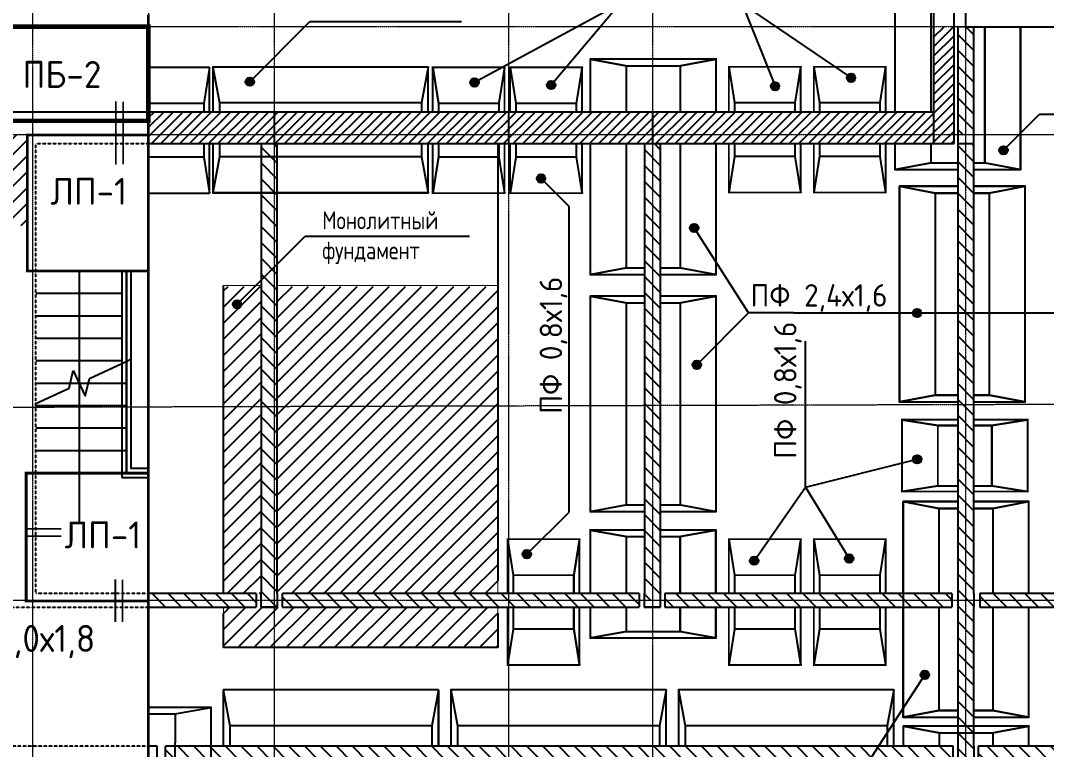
# Model space of a CAD drawing. Header units: inches. Extents: x -2431 to 214825, y 3 to 92804.
# Drawn here: x 18181 to 29610, y 55527 to 63646 of the extents above; entities that cross this region are included whole.
import ezdxf

# ---------------------------------------------------------------- set-up
doc = ezdxf.new("R2010")
doc.units = ezdxf.units.IN
doc.header["$MEASUREMENT"] = 0
doc.linetypes.add('Линия сетки', pattern=[22.225, 12.7, -3.175, 3.175, -3.175])
doc.linetypes.add('Сверху', pattern=[3.96875, 2.38125, -1.5875])
doc.layers.add('Балясины', color=7, linetype='Continuous', lineweight=9)
doc.layers.add('Фундамент', color=30, linetype='Continuous')
doc.styles.get("Standard").update_dxf_attribs({"font": 'arial.ttf'})
doc.styles.add('Чертежный', font='GOST_Common.ttf', dxfattribs={"height": 150})
pattern_1 = [(135, (-6289.9, 39006.24), (-88.38835, -88.38835), [])]

msp = doc.modelspace()

# ---------------------------------------------------------------- hatches: boundary and pattern name
h = msp.add_hatch()
h.set_pattern_fill('ANSI31', color=256, scale=1000, angle=90)
h.set_pattern_definition(pattern_1)
h.paths.add_polyline_path([(25311.90672, 62277.26653), (25221.69741, 62277.26653), (25221.69741, 57188.02832), (25311.90672, 57188.02832)])
h.paths.add_polyline_path([(25221.69741, 62277.26653), (25131.90672, 62277.26653), (25131.90672, 57263.02832), (25131.90672, 57188.02832), (25221.69741, 57188.02832)])
h.paths.add_polyline_path([(28801.90672, 60388.8333), (28707.92649, 60388.8333), (28707.92649, 57188.02832), (28801.90672, 57188.02832), (28801.90672, 57263.02832)])
h.paths.add_polyline_path([(28801.90672, 62277.26653), (28707.92649, 62277.26653), (28707.92649, 60388.8333), (28801.90672, 60388.8333)])
h.paths.add_polyline_path([(28801.90672, 63577.26653), (28707.92649, 63577.26653), (28707.92649, 62372.57606), (28801.90672, 62372.57606)])
h.paths.add_polyline_path([(28707.92649, 63577.26653), (28621.90672, 63577.26653), (28621.90672, 62372.57606), (28707.92649, 62372.57606)])
h.paths.add_polyline_path([(28707.92649, 62277.26653), (28621.90672, 62277.26653), (28621.90672, 60388.8333), (28707.92649, 60388.8333)])
h.paths.add_polyline_path([(28707.92649, 60388.8333), (28621.90672, 60388.8333), (28621.90672, 57263.02832), (28621.90672, 57188.02832), (28707.92649, 57188.02832)])
h.paths.add_polyline_path([(28707.92649, 57188.02832), (28621.90672, 57188.02832), (28621.90672, 57113.02832), (28621.90672, 55788.17678), (28707.92649, 55788.17678)])
h.paths.add_polyline_path([(28801.97248, 57113.02832), (28801.90672, 57113.02832), (28801.90672, 57188.02832), (28707.92649, 57188.02832), (28707.92649, 55788.17678), (28801.97248, 55788.17678)])
h.paths.add_polyline_path([(28801.97248, 55713.14264), (28707.92649, 55713.14264), (28707.92649, 55488.02832), (28801.97248, 55488.02832), (28801.97248, 55563.02832)])
h.paths.add_polyline_path([(28707.92649, 55713.14264), (28621.90672, 55713.14264), (28621.90672, 55563.02832), (28621.90672, 55488.02832), (28707.92649, 55488.02832)])
h.paths.add_polyline_path([(28801.97248, 55788.17678), (28707.92649, 55788.17678), (28707.92649, 55713.14264), (28801.97248, 55713.14264)])
h.paths.add_polyline_path([(28707.92649, 55788.17678), (28621.90672, 55788.17678), (28621.90672, 55713.14264), (28707.92649, 55713.14264)])
h.paths.add_polyline_path([(28801.90672, 55413.02832), (28801.9396, 55488.02832), (28707.92649, 55488.02832), (28707.92649, 52312.14543), (28801.90672, 52312.14543), (28801.90672, 52387.14543)])
h.paths.add_polyline_path([(28707.92649, 55488.02832), (28621.90672, 55488.02832), (28621.90672, 52387.14543), (28621.90672, 52312.14543), (28707.92649, 52312.14543)])
h.paths.add_polyline_path([(28801.90672, 52312.14543), (28707.92649, 52312.14543), (28707.92649, 49738.02832), (28801.90672, 49738.02832)])
h.paths.add_polyline_path([(28707.92649, 52312.14543), (28621.90672, 52312.14543), (28621.90672, 52236.16401), (28621.90672, 49738.02832), (28707.92649, 49738.02832)])
h.paths.add_polyline_path([(28707.92649, 49738.02832), (28621.90672, 49738.02832), (28621.90672, 49391.9754), (28707.92649, 49391.9754)])
h.paths.add_polyline_path([(28810.20569, 49738.02832), (28801.90672, 49738.02832), (28707.92649, 49738.02832), (28707.92649, 49391.9754), (28810.20569, 49391.9754)])
h = msp.add_hatch(color=256)
h.dxf.hatch_style = 1
h.paths.add_polyline_path([(20782.85404, 62964.9525, 1), (20687.81904, 62964.9525, 1)])
h = msp.add_hatch(color=256)
h.dxf.hatch_style = 1
h.paths.add_polyline_path([(23286.59151, 62955.81347, 1), (23191.55651, 62955.81347, 1)])
h = msp.add_hatch(color=256)
h.dxf.hatch_style = 1
h.paths.add_polyline_path([(24140.08396, 62927.84655, 1), (24045.04895, 62927.84655, 1)])
h = msp.add_hatch(color=256)
h.dxf.hatch_style = 1
h.paths.add_polyline_path([(27480.48526, 63007.11982, 1), (27385.45026, 63007.11982, 1)])
h = msp.add_hatch(color=256)
h.dxf.hatch_style = 1
h.paths.add_polyline_path([(26633.86966, 62913.9769, 1), (26538.83466, 62913.9769, 1)])
h = msp.add_hatch()
h.set_pattern_fill('ANSI31', color=256, scale=1000)
h.set_pattern_definition([(45, (-6289.9, 39006.24), (-88.38835, 88.38835), [])])
h.paths.add_polyline_path([(18170.39407, 62277.26653), (16031.1292, 62277.26653), (16031.1292, 61361.9838), (18170.39407, 61361.9838)], flags=17)
h.paths.add_polyline_path([(18255.74961, 62372.57606), (16031.1292, 62372.57606), (16031.1292, 62277.26653), (18170.39407, 62277.26653), (18170.39407, 61361.9838), (18255.74961, 61361.9838)])
h = msp.add_hatch()
h.set_pattern_fill('ANSI31', color=256, scale=1000, angle=90)
h.set_pattern_definition(pattern_1)
h.paths.add_polyline_path([(36675.52347, 55488.02832), (32948.76553, 55488.02832), (32948.76553, 55413.02832), (36675.52347, 55413.02832)])
h.paths.add_polyline_path([(36675.52347, 55563.02832), (32948.76553, 55563.02832), (32948.76553, 55488.02832), (36675.52347, 55488.02832)])
h.paths.add_polyline_path([(32663.00298, 55563.02832), (28848.71111, 55563.02832), (28848.71111, 55488.02832), (32663.00298, 55488.02832)])
h.paths.add_polyline_path([(32663.00298, 55488.02832), (28848.71111, 55488.02832), (28848.71111, 55413.02832), (32663.00298, 55413.02832)])
h.paths.add_polyline_path([(31511.81188, 57188.02832), (30284.33278, 57188.02832), (30284.33278, 57113.02832), (31511.81188, 57113.02832)])
h.paths.add_polyline_path([(31511.81188, 57263.02832), (30284.33278, 57263.02832), (30284.33278, 57188.02832), (31511.81188, 57188.02832)])
h.paths.add_polyline_path([(32100.5801, 57188.02832), (31511.81188, 57188.02832), (31511.81188, 57113.02832), (32100.5801, 57113.02832)])
h.paths.add_polyline_path([(32500.5801, 57188.02832), (32100.5801, 57188.02832), (32100.5801, 57113.02832), (32500.5801, 57113.02832)])
h.paths.add_polyline_path([(32500.5801, 57263.02832), (32100.5801, 57263.02832), (32100.5801, 57188.02832), (32500.5801, 57188.02832)])
h.paths.add_polyline_path([(32100.5801, 57263.02832), (31511.81188, 57263.02832), (31511.81188, 57188.02832), (32100.5801, 57188.02832)])
h.paths.add_polyline_path([(32626.35347, 57263.02832), (32500.5801, 57263.02832), (32500.5801, 57188.02832), (32626.35347, 57188.02832)])
h.paths.add_polyline_path([(32626.35347, 57188.02832), (32500.5801, 57188.02832), (32500.5801, 57113.02832), (32626.35347, 57113.02832)])
h.paths.add_polyline_path([(30284.33278, 57188.02832), (28868.49219, 57188.02832), (28868.49219, 57113.02832), (30284.33278, 57113.02832)])
h.paths.add_polyline_path([(30284.33278, 57263.02832), (28868.49219, 57263.02832), (28868.49219, 57188.02832), (30284.33278, 57188.02832)])
h.paths.add_polyline_path([(28556.87354, 57188.02832), (28011.96335, 57188.02832), (28011.96335, 57113.02832), (28556.87354, 57113.02832)])
h.paths.add_polyline_path([(28556.87354, 57263.02832), (28011.96335, 57263.02832), (28011.96335, 57188.02832), (28556.87354, 57188.02832)])
h.paths.add_polyline_path([(28011.96335, 57188.02832), (25356.97851, 57188.02832), (25356.97851, 57113.02832), (28011.96335, 57113.02832)])
h.paths.add_polyline_path([(28011.96335, 57263.02832), (25356.97851, 57263.02832), (25356.97851, 57188.02832), (28011.96335, 57188.02832)])
h.paths.add_polyline_path([(25072.21666, 57188.02832), (23617.90475, 57188.02832), (23617.90475, 57113.02832), (25072.21666, 57113.02832)])
h.paths.add_polyline_path([(25072.21666, 57263.02832), (23617.90475, 57263.02832), (23617.90475, 57188.02832), (25072.21666, 57188.02832)])
h.paths.add_polyline_path([(23617.90475, 57188.02832), (21100.97127, 57188.02832), (21100.97127, 57113.02832), (23617.90475, 57113.02832)])
h.paths.add_polyline_path([(23617.90475, 57263.02832), (21100.97127, 57263.02832), (21100.97127, 57188.02832), (23617.90475, 57188.02832)])
h.paths.add_polyline_path([(20807.41928, 57188.02832), (19608.1765, 57188.02832), (19608.1765, 57113.02832), (20807.41928, 57113.02832)])
h.paths.add_polyline_path([(20807.41928, 57263.02832), (19608.1765, 57263.02832), (19608.1765, 57188.02832), (20807.41928, 57188.02832)])
h.paths.add_polyline_path([(21007.40179, 57188.02832), (20861.68044, 57188.02832), (20861.68044, 57113.02832), (21007.40179, 57113.02832)])
h.paths.add_polyline_path([(21040.90734, 57188.02832), (21007.40179, 57188.02832), (21007.40179, 57113.02832), (21040.90734, 57113.02832)])
h.paths.add_polyline_path([(21007.40179, 62277.26653), (20861.68044, 62277.26653), (20861.68044, 57263.02832), (20861.68044, 57188.02832), (21007.40179, 57188.02832)])
h.paths.add_polyline_path([(21041.68044, 62277.26653), (21007.40179, 62277.26653), (21007.40179, 57188.02832), (21040.90734, 57188.02832), (21040.90734, 57263.02832)])
h = msp.add_hatch(color=256)
h.dxf.hatch_style = 1
h.paths.add_polyline_path([(29178.09217, 62200.9347, 1), (29083.05717, 62200.9347, 1)])
h = msp.add_hatch(color=256)
h.dxf.hatch_style = 1
h.paths.add_polyline_path([(24027.4698, 61885.73095, 1), (23932.4348, 61885.73095, 1)])
h = msp.add_hatch(color=256)
h.dxf.hatch_style = 1
h.paths.add_polyline_path([(25731.97576, 61335.62733, 1), (25636.94076, 61335.62733, 1)])
h = msp.add_hatch()
h.set_pattern_fill('ANSI31', color=256, scale=40)
h.set_pattern_definition([(45, (-35074.17, 52534.28), (-89.80256, 89.80256), [])])
h.paths.add_polyline_path([(23498.73164, 60685.64437), (21041.68044, 60685.64437), (21041.68044, 57263.02832), (23498.73164, 57263.02832)])
h.paths.add_polyline_path([(20861.68044, 60685.64437), (20441.68044, 60685.64437), (20441.68044, 57263.02832), (20861.68044, 57263.02832)])
h.paths.add_polyline_path([(23498.73164, 57113.02832), (20441.68044, 57113.02832), (20441.68044, 56663.02832), (23498.73164, 56663.02832)])
h = msp.add_hatch(color=256)
h.dxf.hatch_style = 1
h.paths.add_polyline_path([(20640.62088, 60485.77024, 1), (20545.58588, 60485.77024, 1)])
h = msp.add_hatch(color=256)
h.dxf.hatch_style = 1
h.paths.add_polyline_path([(28215.4911, 60388.8333, 1), (28120.4561, 60388.8333, 1)])
h = msp.add_hatch(color=256)
h.dxf.hatch_style = 1
h.paths.add_polyline_path([(25761.74547, 59811.9433, 1), (25666.71047, 59811.9433, 1)])
h = msp.add_hatch(color=256)
h.dxf.hatch_style = 1
h.paths.add_polyline_path([(28217.19551, 58758.89138, 1), (28122.16051, 58758.89138, 1)])
h = msp.add_hatch(color=256)
h.dxf.hatch_style = 1
h.paths.add_polyline_path([(23869.97849, 57702.422, 1), (23774.94349, 57702.422, 1)])
h = msp.add_hatch(color=256)
h.dxf.hatch_style = 1
h.paths.add_polyline_path([(26401.69529, 57629.87547, 1), (26306.66029, 57629.87547, 1)])
h = msp.add_hatch(color=256)
h.dxf.hatch_style = 1
h.paths.add_polyline_path([(27459.36118, 57653.62745, 1), (27364.32618, 57653.62745, 1)])
h = msp.add_hatch(color=256)
h.dxf.hatch_style = 1
h.paths.add_polyline_path([(28302.11123, 56359.01704, 1), (28207.07623, 56359.01704, 1)])
h = msp.add_hatch()
h.set_pattern_fill('ANSI31', color=256, scale=1000, angle=90)
h.set_pattern_definition(pattern_1)
h.paths.add_polyline_path([(19905.07864, 55488.02832), (19794.86086, 55488.02832), (19794.86086, 55413.02832), (19905.07864, 55413.02832)])
h.paths.add_polyline_path([(19905.07864, 55563.02832), (19794.86086, 55563.02832), (19794.86086, 55488.02832), (19905.07864, 55488.02832)])
h.paths.add_polyline_path([(20305.07864, 55563.02832), (19905.07864, 55563.02832), (19905.07864, 55488.02832), (20305.07864, 55488.02832)])
h.paths.add_polyline_path([(20305.07864, 55488.02832), (19905.07864, 55488.02832), (19905.07864, 55413.02832), (20305.07864, 55413.02832)])
h.paths.add_polyline_path([(21007.40179, 55488.02832), (20305.07864, 55488.02832), (20305.07864, 55413.02832), (21007.40179, 55413.02832)])
h.paths.add_polyline_path([(21007.40179, 55563.02832), (20305.07864, 55563.02832), (20305.07864, 55488.02832), (21007.40179, 55488.02832)])
h.paths.add_polyline_path([(23617.90475, 55563.02832), (21007.40179, 55563.02832), (21007.40179, 55488.02832), (23617.90475, 55488.02832)])
h.paths.add_polyline_path([(23617.90475, 55488.02832), (21007.40179, 55488.02832), (21007.40179, 55413.02832), (23617.90475, 55413.02832)])
h.paths.add_polyline_path([(25221.69741, 55563.02832), (23617.90475, 55563.02832), (23617.90475, 55488.02832), (25221.69741, 55488.02832)])
h.paths.add_polyline_path([(25221.69741, 55488.02832), (23617.90475, 55488.02832), (23617.90475, 55413.02832), (25221.69741, 55413.02832)])
h.paths.add_polyline_path([(27739.03808, 55563.02832), (25221.69741, 55563.02832), (25221.69741, 55488.02832), (27690.46117, 55488.02832)])
h.paths.add_polyline_path([(27690.46117, 55488.02832), (25221.69741, 55488.02832), (25221.69741, 55413.02832), (27641.88426, 55413.02832)])
h.paths.add_polyline_path([(28571.912, 55563.02832), (27739.03808, 55563.02832), (27690.46117, 55488.02832), (28571.912, 55488.02832)])
h.paths.add_polyline_path([(28571.912, 55488.02832), (27690.46117, 55488.02832), (27641.88426, 55413.02832), (28571.912, 55413.02832)])
at = {"layer": 'Фундамент'}
h = msp.add_hatch(dxfattribs=at)
h.set_pattern_fill('ANSI31', color=256, scale=600)
h.paths.add_polyline_path([(21007.40179, 62372.57606), (19608.1765, 62372.57606), (19608.1765, 62277.26653), (21007.40179, 62277.26653)])
h.paths.add_polyline_path([(21007.40179, 62627.26653), (19608.1765, 62627.26653), (19608.1765, 62372.57606), (21007.40179, 62372.57606)])
h.paths.add_polyline_path([(23617.90475, 62627.26653), (21007.40179, 62627.26653), (21007.40179, 62372.57606), (23617.90475, 62372.57606)])
h.paths.add_polyline_path([(25221.69741, 62627.26653), (23617.90475, 62627.26653), (23617.90475, 62372.57606), (25221.69741, 62372.57606)])
h.paths.add_polyline_path([(28579.99322, 63577.26653), (28351.90672, 63577.26653), (28351.90672, 62627.26653), (25221.69741, 62627.26653), (25221.69741, 62372.57606), (28579.99322, 62372.57606)])
h.paths.add_polyline_path([(28579.99322, 62372.57606), (25221.69741, 62372.57606), (25221.69741, 62277.26653), (25311.90672, 62277.26653), (28579.99322, 62277.26653)])
h.paths.add_polyline_path([(25221.69741, 62372.57606), (23617.90475, 62372.57606), (23617.90475, 62277.26653), (23887.68009, 62277.26653), (25131.90672, 62277.26653), (25221.69741, 62277.26653)])
h.paths.add_polyline_path([(23617.90475, 62372.57606), (21007.40179, 62372.57606), (21007.40179, 62277.26653), (23617.90475, 62277.26653)])

# ---------------------------------------------------------------- linework, layer by layer
for p, q in [((28321.90672, 64311.68187), (28321.90672, 62627.26653)), ((28351.90672, 63927.26653), (28351.90672, 62627.26653)), ((28579.99322, 62277.26653), (28579.99322, 63927.26653)), ((24857.84715, 63834.05496), (23239.07401, 62955.81347)), ((24857.84715, 63834.05496), (24092.56646, 62927.84655)), ((26221.29717, 63834.05496), (26586.35216, 62913.9769)), ((26221.29717, 63834.05496), (27432.96776, 63007.11982)), ((20735.33654, 62964.9525), (21404.17245, 63633.78841)), ((21404.17245, 63633.78841), (23093.82019, 63633.78841)), ((28621.90672, 63577.90463), (32710.52347, 63577.26653)), ((28621.90672, 63577.90463), (28621.90672, 57263.02832)), ((28801.90672, 57263.02832), (28801.90672, 63577.26653)), ((28921.90672, 63577.26653), (28921.90672, 62061.75015)), ((24528.70721, 63217.17958), (24928.70721, 63142.14544)), ((25528.70721, 63142.14544), (25928.70721, 63217.17958)), ((20285.61954, 63123.11326), (19606.03725, 63123.11326)), ((20285.61954, 63123.11326), (20222.00698, 62723.11326)), ((20285.61954, 62627.26653), (20285.61954, 63123.11326)), ((20322.87717, 63128.4094), (20397.91131, 62728.4094)), ((22722.87717, 63128.4094), (22647.84303, 62728.4094)), ((22773.11409, 63124.23664), (22836.72665, 62724.23664)), ((23573.11409, 63124.23664), (23509.50153, 62724.23664)), ((23636.19494, 63124.23664), (23699.8075, 62724.23664)), ((24436.19494, 63124.23664), (24372.58238, 62724.23664)), ((24928.70721, 63142.14544), (24928.70721, 62627.26653)), ((24928.70721, 63142.14544), (25528.70721, 63142.14544)), ((25528.70721, 63142.14544), (25528.70721, 62627.26653)), ((26071.77153, 63131.40319), (26135.38409, 62731.40319)), ((26871.77153, 63131.40319), (26808.15897, 62731.40319)), ((27017.92647, 63131.40319), (27081.53903, 62731.40319)), ((27817.92647, 63131.40319), (27754.31391, 62731.40319)), ((20222.00698, 62723.11326), (19604.96012, 62723.11326)), ((20222.00698, 62723.11326), (20222.00698, 62627.26653)), ((22647.84303, 62728.4094), (20397.91131, 62728.4094)), ((20397.91131, 62728.4094), (20397.91131, 62627.26653)), ((22647.84303, 62728.4094), (22647.84303, 62627.26653)), ((22836.72665, 62724.23664), (22836.72665, 62627.26653)), ((23509.50153, 62724.23664), (23509.50153, 62627.26653)), ((23699.8075, 62724.23664), (23699.8075, 62627.26653)), ((24372.58238, 62724.23664), (24372.58238, 62627.26653)), ((26135.38409, 62731.40319), (26135.38409, 62627.26653)), ((26808.15897, 62731.40319), (26808.15897, 62627.26653)), ((27081.53903, 62731.40319), (27081.53903, 62627.26653)), ((27754.31391, 62731.40319), (27754.31391, 62627.26653)), ((28351.90672, 62627.26653), (19606.03725, 62627.26653)), ((29130.57467, 62200.9347), (29533.4005, 62603.76054)), ((29533.4005, 62603.76054), (31884.70161, 62603.76054)), ((20222.00698, 62277.26653), (20222.00698, 62123.11326)), ((20285.61954, 61723.11326), (20285.61954, 62277.26653)), ((20397.91131, 62277.26653), (20397.91131, 62128.4094)), ((21041.68044, 62277.26653), (25131.90672, 62277.26653)), ((21041.68044, 57263.02832), (21041.68044, 62277.26653)), ((22647.84303, 62277.26653), (22647.84303, 62128.4094)), ((22836.72665, 62277.26653), (22836.72665, 62124.23664)), ((23498.73164, 62277.26653), (23498.73164, 57405.24644)), ((23509.50153, 62277.26653), (23509.50153, 62124.23664)), ((23699.8075, 62277.26653), (23699.8075, 62124.23664)), ((24372.58238, 62277.26653), (24372.58238, 62124.23664)), ((24928.70721, 62277.26653), (24928.70721, 60892.21372)), ((25131.90672, 62277.26653), (25131.90672, 57263.02832)), ((25131.90672, 62277.26653), (25311.90672, 62277.26653)), ((25131.90672, 62277.26653), (25311.90672, 62277.26653)), ((25311.90672, 62277.26653), (28579.99322, 62277.26653)), ((25311.90672, 57113.02832), (25311.90672, 62277.26653)), ((25528.70721, 62277.26653), (25528.70721, 60892.21372)), ((26135.38409, 62277.26653), (26135.38409, 62131.40319)), ((26808.15897, 62277.26653), (26808.15897, 62131.40319)), ((27081.53903, 62277.26653), (27081.53903, 62131.40319)), ((27754.31391, 62277.26653), (27754.31391, 62131.40319)), ((28321.90672, 62277.26653), (28321.90672, 62061.75015)), ((28621.90672, 62277.26653), (28801.90672, 62277.26653)), ((20222.00698, 62123.11326), (19606.03725, 62123.11326)), ((20222.00698, 62123.11326), (20285.61954, 61723.11326)), ((20397.91131, 62128.4094), (20322.87717, 61728.4094)), ((22647.84303, 62128.4094), (20397.91131, 62128.4094)), ((22647.84303, 62128.4094), (22722.87717, 61728.4094)), ((22836.72665, 62124.23664), (22773.11409, 61724.23664)), ((23509.50153, 62124.23664), (22836.72665, 62124.23664)), ((23509.50153, 62124.23664), (23573.11409, 61724.23664)), ((23699.8075, 62124.23664), (23636.19494, 61724.23664)), ((24372.58238, 62124.23664), (23699.8075, 62124.23664)), ((24372.58238, 62124.23664), (24436.19494, 61724.23664)), ((26135.38409, 62131.40319), (26071.77153, 61731.40319)), ((26808.15897, 62131.40319), (26135.38409, 62131.40319)), ((26808.15897, 62131.40319), (26871.77153, 61731.40319)), ((27081.53903, 62131.40319), (27017.92647, 61731.40319)), ((27754.31391, 62131.40319), (27081.53903, 62131.40319)), ((27754.31391, 62131.40319), (27817.92647, 61731.40319)), ((27921.90672, 61986.71601), (28321.90672, 62061.75015)), ((28321.90672, 62061.75015), (28621.90672, 62061.75015)), ((28801.90672, 62061.75015), (28921.90672, 62061.75015)), ((28921.90672, 62061.75015), (29321.90672, 61986.71601)), ((24291.71128, 61573.97197), (23979.9523, 61885.73095)), ((19606.03725, 61723.11326), (20285.61954, 61723.11326)), ((27971.4783, 61800.1954), (28371.4783, 61725.16126)), ((28371.4783, 61725.16126), (28371.4783, 59475.22954)), ((28371.4783, 61725.16126), (28621.90672, 61725.16126)), ((28801.90672, 61725.16126), (28971.4783, 61725.16126)), ((28971.4783, 61725.16126), (29371.4783, 61800.1954)), ((28971.4783, 61725.16126), (28971.4783, 59475.22954)), ((24291.71128, 58171.67229), (24291.71128, 61573.97197)), ((26291.11797, 60388.8333), (25684.45826, 61335.62733)), ((20593.10338, 60485.77024), (21353.44389, 61246.11075)), ((21353.44389, 61246.11075), (23183.78496, 61246.11075)), ((19309.99407, 60855.07796), (18350.39407, 60855.07796)), ((18835.39407, 60855.07796), (18835.39407, 60605.07796)), ((19359.99407, 60855.07796), (19309.99407, 60855.07796)), ((19309.99407, 60855.07796), (19309.99407, 59826.38757)), ((19359.99407, 60855.07796), (19359.99407, 59849.70295)), ((19410.39407, 60855.07796), (19360.39407, 60855.07796)), ((19360.39407, 60855.07796), (19360.39407, 60605.07796)), ((19410.39407, 60855.07796), (19410.39407, 59873.20486)), ((24528.70721, 60817.17958), (24928.70721, 60892.21372)), ((24928.70721, 60892.21372), (25131.90672, 60892.21372)), ((25311.90672, 60892.21372), (25528.70721, 60892.21372)), ((25528.70721, 60892.21372), (25928.70721, 60817.17958)), ((20441.68044, 57263.02832), (20441.68044, 60695.24744)), ((19309.99407, 60605.07796), (18350.39407, 60605.07796)), ((18835.39407, 60605.07796), (18835.39407, 60355.07796)), ((19360.39407, 60605.07796), (19360.39407, 60355.07796)), ((24528.70721, 60576.86432), (24928.70721, 60501.83018)), ((25528.70721, 60501.83018), (25928.70721, 60576.86432)), ((24928.70721, 60501.83018), (24928.70721, 58251.89845)), ((24928.70721, 60501.83018), (25131.90672, 60501.83018)), ((25311.90672, 60501.83018), (25528.70721, 60501.83018)), ((25528.70721, 60501.83018), (25528.70721, 58251.89845)), ((19309.99407, 60355.07796), (18350.39407, 60355.07796)), ((18835.39407, 60355.07796), (18835.39407, 60105.07796)), ((19360.39407, 60355.07796), (19360.39407, 60105.07796)), ((26291.11797, 60388.8333), (25714.22797, 59811.9433)), ((26794.88414, 60388.8333), (26291.11797, 60388.8333)), ((26794.88414, 60388.8333), (36400.62482, 60388.8333)), ((19309.99407, 60105.07796), (18350.39407, 60105.07796)), ((18835.39407, 60105.07796), (18835.39407, 58043.70182)), ((19360.39407, 60105.07796), (19360.39407, 59855.07796)), ((26924.60444, 58449.31381), (26924.60444, 60076.31508)), ((19309.99407, 59855.07796), (18350.39407, 59855.07796)), ((19309.99407, 59826.38757), (19359.99407, 59849.70295)), ((19309.99407, 59826.38757), (19309.99407, 58679.67796)), ((19359.99407, 59849.70295), (19359.99407, 58679.67796)), ((19360.39407, 59855.07796), (19360.39407, 59849.88948)), ((19360.39407, 59849.88948), (19360.39407, 58655.07796)), ((19410.39407, 59873.20486), (19410.39407, 58655.07796)), ((18734.94424, 59605.07796), (18350.39407, 59605.07796)), ((18835.39407, 59605.07796), (18734.94424, 59605.07796)), ((18835.39407, 59605.07796), (18734.94424, 59605.07796)), ((18935.84389, 59605.07796), (18835.39407, 59605.07796)), ((19360.39407, 59605.07796), (18935.84389, 59605.07796)), ((19360.39407, 59605.07796), (18935.84389, 59605.07796)), ((27971.4783, 59400.1954), (28371.4783, 59475.22954)), ((28371.4783, 59475.22954), (28621.90672, 59475.22954)), ((28801.90672, 59475.22954), (28971.4783, 59475.22954)), ((28971.4783, 59475.22954), (29371.4783, 59400.1954)), ((19360.39407, 59355.07796), (18350.39407, 59355.07796)), ((19360.39407, 59355.07796), (18350.39407, 59355.07796)), ((27999.84197, 59200.4912), (28399.84197, 59136.87864)), ((28999.84197, 59136.87864), (29399.84197, 59200.4912)), ((19360.39407, 59105.07796), (18350.39407, 59105.07796)), ((19360.39407, 59105.07796), (18350.39407, 59105.07796)), ((28399.84197, 59136.87864), (28621.90672, 59136.87864)), ((28801.90672, 59136.87864), (28999.84197, 59136.87864)), ((28999.84197, 59136.87864), (28999.84197, 58464.10376)), ((19360.39407, 58855.07796), (18350.39407, 58855.07796)), ((19360.39407, 58855.07796), (18350.39407, 58855.07796)), ((26924.60444, 58449.31381), (28169.67801, 58758.89138)), ((19309.99407, 58679.67796), (19309.99407, 58554.67796)), ((19359.99407, 58679.67796), (19359.99407, 58604.67796)), ((19360.39407, 58655.07796), (19360.39407, 58605.07796)), ((19360.39407, 58655.07796), (19360.39407, 58605.07796)), ((19606.03725, 58655.07796), (19410.39407, 58655.07796)), ((19360.39407, 58605.07796), (18350.39407, 58605.07796)), ((19360.39407, 58605.07796), (18350.39407, 58605.07796)), ((19309.99407, 58554.67796), (19606.03725, 58554.67796)), ((19359.99407, 58604.67796), (19606.03725, 58604.67796)), ((19606.03725, 58605.07796), (19360.39407, 58605.07796)), ((26354.17779, 57629.87547), (26924.60444, 58449.31381)), ((26924.60444, 58449.31381), (27411.84368, 57653.62745)), ((27999.84197, 58400.4912), (28399.84197, 58464.10376)), ((28399.84197, 58464.10376), (28621.90672, 58464.10376)), ((28801.90672, 58464.10376), (28999.84197, 58464.10376)), ((28999.84197, 58464.10376), (29399.84197, 58400.4912)), ((28011.96335, 58287.98407), (28411.96335, 58212.94993)), ((29011.96335, 58212.94993), (29411.96335, 58287.98407)), ((23822.46099, 57702.422), (24291.71128, 58171.67229)), ((24528.70721, 58176.86432), (24928.70721, 58251.89845)), ((24928.70721, 58251.89845), (25131.90672, 58251.89845)), ((25311.90672, 58251.89845), (25528.70721, 58251.89845)), ((25528.70721, 58251.89845), (25928.70721, 58176.86432)), ((28411.96335, 58212.94993), (28411.96335, 57263.02832)), ((28411.96335, 58212.94993), (28621.90672, 58212.94993)), ((28801.90672, 58212.94993), (29011.96335, 58212.94993)), ((29011.96335, 58212.94993), (29011.96335, 57263.02832)), ((24527.94804, 57970.63162), (24927.94804, 57899.8098)), ((25527.94804, 57899.8098), (25927.94804, 57970.63162)), ((23606.82213, 57868.59756), (23670.43469, 57468.59756)), ((24406.82213, 57868.59756), (24343.20957, 57468.59756)), ((24927.94804, 57899.8098), (24927.94804, 57263.02832)), ((24927.94804, 57899.8098), (25131.90672, 57899.8098)), ((25311.90672, 57899.8098), (25527.94804, 57899.8098)), ((25527.94804, 57899.8098), (25527.94804, 57263.02832)), ((26071.77153, 57868.59756), (26135.38409, 57468.59756)), ((26871.77153, 57868.59756), (26808.15897, 57468.59756)), ((27017.92647, 57868.59756), (27081.53903, 57468.59756)), ((27817.92647, 57868.59756), (27754.31391, 57468.59756)), ((23670.43469, 57468.59756), (23670.43469, 57263.02832)), ((24343.20957, 57468.59756), (24343.20957, 57263.02832)), ((26135.38409, 57468.59756), (26135.38409, 57263.02832)), ((26808.15897, 57468.59756), (26808.15897, 57263.02832)), ((27081.53903, 57468.59756), (27081.53903, 57263.02832)), ((27754.31391, 57468.59756), (27754.31391, 57263.02832)), ((20807.41928, 57263.02832), (20807.41928, 57113.02832)), ((25072.21666, 57263.02832), (21100.97127, 57263.02832)), ((21100.97127, 57113.02832), (21100.97127, 57263.02832)), ((25072.21666, 57263.02832), (25072.21666, 57113.02832)), ((28556.87354, 57263.02832), (25356.97851, 57263.02832)), ((25356.97851, 57263.02832), (25356.97851, 57113.02832)), ((28556.87354, 57263.02832), (28556.87354, 57113.02832)), ((28621.90672, 57263.02832), (28621.90672, 57113.02832)), ((28801.90672, 57263.02832), (28801.90672, 57113.02832)), ((32626.35347, 57263.02832), (28868.49219, 57263.02832)), ((28868.49219, 57263.02832), (28868.49219, 57113.02832)), ((19606.03725, 57113.02832), (20807.41928, 57113.02832)), ((20441.68044, 56663.02832), (20441.68044, 57042.27208)), ((20861.68044, 57113.02832), (21051.25205, 57113.02832)), ((21100.97127, 57113.02832), (25072.21666, 57113.02832)), ((23498.73164, 57046.03619), (23498.73164, 56663.02832)), ((23670.43469, 57113.02832), (23670.43469, 56868.59756)), ((24343.20957, 57113.02832), (24343.20957, 56868.59756)), ((24927.94804, 57113.02832), (24927.94804, 56841.45345)), ((25131.90672, 57113.02832), (25311.90672, 57113.02832)), ((25356.97851, 57113.02832), (28556.87354, 57113.02832)), ((25527.94804, 57113.02832), (25527.94804, 56841.45345)), ((26135.38409, 57113.02832), (26135.38409, 56868.59756)), ((26808.15897, 57113.02832), (26808.15897, 56868.59756)), ((27081.53903, 57113.02832), (27081.53903, 56868.59756)), ((27754.31391, 57113.02832), (27754.31391, 56868.59756)), ((28411.96335, 57113.02832), (28411.96335, 55963.01821)), ((28621.90672, 57113.02832), (28621.90672, 55563.02832)), ((28801.90672, 57113.02832), (28801.97248, 57113.02832)), ((28801.97248, 55563.02832), (28801.97248, 57113.02832)), ((28868.49219, 57113.02832), (32626.35347, 57113.02832)), ((29011.96335, 57113.02832), (29011.96335, 55963.01821)), ((23670.43469, 56868.59756), (23606.82213, 56468.59756)), ((24343.20957, 56868.59756), (23670.43469, 56868.59756)), ((24343.20957, 56868.59756), (24406.82213, 56468.59756)), ((24527.94804, 56770.63162), (24927.94804, 56841.45345)), ((24927.94804, 56841.45345), (25527.94804, 56841.45345)), ((25527.94804, 56841.45345), (25927.94804, 56770.63162)), ((26135.38409, 56868.59756), (26071.77153, 56468.59756)), ((26808.15897, 56868.59756), (26135.38409, 56868.59756)), ((26808.15897, 56868.59756), (26871.77153, 56468.59756)), ((27081.53903, 56868.59756), (27017.92647, 56468.59756)), ((27754.31391, 56868.59756), (27081.53903, 56868.59756)), ((27754.31391, 56868.59756), (27817.92647, 56468.59756)), ((23498.73164, 56663.02832), (20441.68044, 56663.02832)), ((27343.04176, 54951.63241), (28254.59373, 56359.01704)), ((22838.63158, 56192.05415), (20438.63158, 56192.05415)), ((20438.63158, 56192.05415), (20438.63158, 55563.02832)), ((20438.63158, 56192.05415), (20513.66572, 55792.05415)), ((22838.63158, 56192.05415), (22763.59744, 55792.05415)), ((22838.63158, 55563.02832), (22838.63158, 56192.05415)), ((22974.52301, 56192.05415), (23049.55715, 55792.05415)), ((25374.52301, 56192.05415), (25299.48887, 55792.05415)), ((25509.92264, 56192.05415), (25584.95678, 55792.05415)), ((27909.92264, 56192.05415), (27834.88851, 55792.05415)), ((19605.07864, 55924.88014), (19905.07864, 55924.88014)), ((19905.07864, 55924.88014), (20305.07864, 55995.70196)), ((19905.07864, 55924.88014), (19905.07864, 55601.70505)), ((28011.96335, 55887.98407), (28411.96335, 55963.01821)), ((28411.96335, 55963.01821), (28621.90672, 55963.01821)), ((28798.33683, 55963.01821), (29011.96335, 55963.01821)), ((29011.96335, 55963.01821), (29411.96335, 55887.98407)), ((22763.59744, 55792.05415), (20513.66572, 55792.05415)), ((20513.66572, 55792.05415), (20513.66572, 55563.02832)), ((22763.59744, 55792.05415), (22763.59744, 55563.02832)), ((25299.48887, 55792.05415), (23049.55715, 55792.05415)), ((23049.55715, 55792.05415), (23049.55715, 55563.02832)), ((25299.48887, 55792.05415), (25299.48887, 55563.02832)), ((27834.88851, 55792.05415), (25584.95678, 55792.05415)), ((25584.95678, 55792.05415), (25584.95678, 55563.02832)), ((27834.88851, 55792.05415), (27834.88851, 55563.02832)), ((28013.66463, 55788.17678), (28413.66463, 55713.14264)), ((29013.66463, 55713.14264), (29413.66463, 55788.17678)), ((28413.66463, 55713.14264), (28413.66463, 55563.02832)), ((28413.66463, 55713.14264), (29013.66463, 55713.14264)), ((29013.66463, 55713.14264), (29013.66463, 55563.02832)), ((19703.36352, 55563.02832), (19606.03725, 55563.02832)), ((19703.01749, 55413.02832), (19703.36352, 55563.02832)), ((28571.912, 55563.02832), (19794.86086, 55563.02832)), ((19794.86086, 55413.02832), (19794.86086, 55563.02832)), ((19905.07864, 54883.14554), (19905.07864, 55601.70505)), ((20305.07864, 55037.53448), (20305.07864, 55563.02832)), ((28571.912, 55413.02832), (28571.912, 55563.02832)), ((28621.90672, 55563.02832), (28621.90672, 52387.14543)), ((28801.97248, 55563.02832), (28801.97248, 55413.02832)), ((32663.00298, 55563.02832), (28848.71111, 55563.02832)), ((28848.71111, 55563.02832), (28848.71111, 55413.02832))]:
    msp.add_line(p, q)
at = {"linetype": 'Сверху'}
for p, q in [((19309.99407, 60855.07796), (18350.39407, 60855.07796)), ((19309.99407, 60605.07796), (18350.39407, 60605.07796)), ((19309.99407, 60355.07796), (18350.39407, 60355.07796)), ((19309.99407, 60105.07796), (18350.39407, 60105.07796)), ((19309.99407, 59855.07796), (18350.39407, 59855.07796)), ((18734.94424, 59605.07796), (18350.39407, 59605.07796)), ((18935.84389, 59605.07796), (18835.39407, 59605.07796))]:
    msp.add_line(p, q, dxfattribs=at)
at = {"linetype": 'Continuous'}
for p, q in [((18948.68254, 59657.90524), (19309.99407, 59826.38757)), ((19359.99407, 59849.70295), (19410.39407, 59873.20486)), ((18722.10559, 59552.25067), (18769.35996, 59746.68855)), ((18769.35996, 59746.68855), (18901.42817, 59463.46736)), ((18901.42817, 59463.46736), (18948.68254, 59657.90524)), ((18350.39407, 59378.91874), (18722.10559, 59552.25067))]:
    msp.add_line(p, q, dxfattribs=at)
for points, const_width in [([(27921.90672, 62627.26653), (27921.90672, 64386.71601)], 20), ([(28321.90672, 64311.68187), (28321.90672, 62627.26653)], 20), ([(19606.03725, 45551.85739), (19606.03725, 54480.02613), (19606.03725, 54903.95122), (19606.03725, 56037.42318), (19606.03725, 56528.2759), (19606.03725, 63712.13856)], 30), ([(29321.90672, 63577.26653), (29321.90672, 61986.71601), (28801.90672, 61986.71601)], 20), ([(28921.90672, 63577.26653), (28921.90672, 62061.75015), (29321.90672, 61986.71601)], 20), ([(24528.70721, 63217.17958), (25928.70721, 63217.17958), (25928.70721, 62627.26653)], 20), ([(24528.70721, 62627.26653), (24528.70721, 63217.17958)], 20), ([(24528.70721, 63217.17958), (24928.70721, 63142.14544), (25528.70721, 63142.14544), (25928.70721, 63217.17958)], 20), ([(20322.87717, 62627.26653), (20322.87717, 63128.4094), (22722.87717, 63128.4094)], 20), ([(22647.84303, 62728.4094), (20397.91131, 62728.4094), (20322.87717, 63128.4094)], 20), ([(22722.87717, 63128.4094), (22647.84303, 62728.4094), (22647.84303, 62627.26653)], 20), ([(22722.87717, 63128.4094), (22722.87717, 62627.26653)], 20), ([(23573.11409, 62627.26653), (23573.11409, 63124.23664), (22773.11409, 63124.23664), (22773.11409, 62627.26653)], 20), ([(22836.72665, 62627.26653), (22836.72665, 62724.23664), (22773.11409, 63124.23664)], 20), ([(23573.11409, 63124.23664), (23509.50153, 62724.23664), (23509.50153, 62627.26653)], 20), ([(24436.19494, 62627.26653), (24436.19494, 63124.23664), (23636.19494, 63124.23664), (23636.19494, 62627.26653)], 20), ([(23699.8075, 62627.26653), (23699.8075, 62724.23664), (23636.19494, 63124.23664)], 20), ([(24436.19494, 63124.23664), (24372.58238, 62724.23664), (24372.58238, 62627.26653)], 20), ([(24928.70721, 63142.14544), (24928.70721, 62627.26653)], 20), ([(25528.70721, 63142.14544), (25528.70721, 62627.26653)], 20), ([(26871.77153, 62627.26653), (26871.77153, 63131.40319), (26071.77153, 63131.40319), (26071.77153, 62627.26653)], 20), ([(26135.38409, 62627.26653), (26135.38409, 62731.40319), (26071.77153, 63131.40319)], 20), ([(26871.77153, 63131.40319), (26808.15897, 62731.40319), (26808.15897, 62627.26653)], 20), ([(27817.92647, 62627.26653), (27817.92647, 63131.40319), (27017.92647, 63131.40319), (27017.92647, 62627.26653)], 20), ([(27081.53903, 62627.26653), (27081.53903, 62731.40319), (27017.92647, 63131.40319)], 20), ([(27817.92647, 63131.40319), (27754.31391, 62731.40319), (27754.31391, 62627.26653)], 20), ([(19243.64619, 62746.36223), (19243.64619, 62040.5918)], 20), ([(19324.29897, 62743.48233), (19324.29897, 62042.83539)], 20), ([(20397.91131, 62728.4094), (20397.91131, 62627.26653)], 20), ([(23509.50153, 62724.23664), (22836.72665, 62724.23664)], 20), ([(24372.58238, 62724.23664), (23699.8075, 62724.23664)], 20), ([(26808.15897, 62731.40319), (26135.38409, 62731.40319)], 20), ([(27754.31391, 62731.40319), (27081.53903, 62731.40319)], 20), ([(22722.87717, 62277.26653), (22722.87717, 61728.4094), (20322.87717, 61728.4094), (20322.87717, 62277.26653)], 20), ([(20397.91131, 62277.26653), (20397.91131, 62128.4094)], 20), ([(22647.84303, 62277.26653), (22647.84303, 62128.4094), (22722.87717, 61728.4094)], 20), ([(22773.11409, 62277.26653), (22773.11409, 61724.23664), (23573.11409, 61724.23664), (23573.11409, 62277.26653)], 20), ([(22773.11409, 61724.23664), (22836.72665, 62124.23664), (22836.72665, 62277.26653)], 20), ([(23509.50153, 62277.26653), (23509.50153, 62124.23664), (23573.11409, 61724.23664)], 20), ([(23636.19494, 62277.26653), (23636.19494, 61724.23664), (24436.19494, 61724.23664), (24436.19494, 62277.26653)], 20), ([(23636.19494, 61724.23664), (23699.8075, 62124.23664), (23699.8075, 62277.26653)], 20), ([(24372.58238, 62277.26653), (24372.58238, 62124.23664), (24436.19494, 61724.23664)], 20), ([(25131.90672, 60817.17958), (24528.70721, 60817.17958), (24528.70721, 62277.26653)], 20), ([(24928.70721, 62277.26653), (24928.70721, 60892.21372), (24528.70721, 60817.17958)], 20), ([(25928.70721, 62277.26653), (25928.70721, 60817.17958), (25311.90672, 60817.17958)], 20), ([(25528.70721, 62277.26653), (25528.70721, 60892.21372), (25928.70721, 60817.17958)], 20), ([(26071.77153, 62277.26653), (26071.77153, 61731.40319), (26871.77153, 61731.40319), (26871.77153, 62277.26653)], 20), ([(26071.77153, 61731.40319), (26135.38409, 62131.40319), (26135.38409, 62277.26653)], 20), ([(26808.15897, 62277.26653), (26808.15897, 62131.40319), (26871.77153, 61731.40319)], 20), ([(27017.92647, 62277.26653), (27017.92647, 61731.40319), (27817.92647, 61731.40319), (27817.92647, 62277.26653)], 20), ([(27017.92647, 61731.40319), (27081.53903, 62131.40319), (27081.53903, 62277.26653)], 20), ([(27754.31391, 62277.26653), (27754.31391, 62131.40319), (27817.92647, 61731.40319)], 20), ([(28621.90672, 61986.71601), (27921.90672, 61986.71601), (27921.90672, 62277.26653)], 20), ([(28321.90672, 62277.26653), (28321.90672, 62061.75015), (27921.90672, 61986.71601)], 20), ([(22647.84303, 62128.4094), (20397.91131, 62128.4094), (20322.87717, 61728.4094)], 20), ([(23509.50153, 62124.23664), (22836.72665, 62124.23664)], 20), ([(24372.58238, 62124.23664), (23699.8075, 62124.23664)], 20), ([(26808.15897, 62131.40319), (26135.38409, 62131.40319)], 20), ([(27754.31391, 62131.40319), (27081.53903, 62131.40319)], 20), ([(28321.90672, 62061.75015), (28621.90672, 62061.75015)], 20), ([(28801.90672, 62061.75015), (28921.90672, 62061.75015)], 20), ([(27971.4783, 61800.1954), (28621.90672, 61800.1954)], 20), ([(28621.90672, 59400.1954), (27971.4783, 59400.1954), (27971.4783, 61800.1954)], 20), ([(27971.4783, 61800.1954), (28371.4783, 61725.16126), (28621.90672, 61725.16126)], 20), ([(28371.4783, 61725.16126), (28371.4783, 59475.22954), (27971.4783, 59400.1954)], 20), ([(28801.90672, 61800.1954), (29371.4783, 61800.1954), (29371.4783, 59400.1954), (28801.90672, 59400.1954)], 20), ([(28801.90672, 61725.16126), (28971.4783, 61725.16126), (29371.4783, 61800.1954)], 20), ([(28971.4783, 61725.16126), (28971.4783, 59475.22954), (29371.4783, 59400.1954)], 20), ([(24928.70721, 60892.21372), (25131.90672, 60892.21372)], 20), ([(25311.90672, 60892.21372), (25528.70721, 60892.21372)], 20), ([(20861.68044, 60695.24744), (20441.68044, 60695.24744), (20441.68044, 57263.02832)], 10), ([(23498.73164, 57263.02832), (23498.73164, 60695.24744), (21041.68044, 60695.24744)], 10), ([(24528.70721, 60576.86432), (25131.90672, 60576.86432)], 20), ([(25131.90672, 58176.86432), (24528.70721, 58176.86432), (24528.70721, 60576.86432)], 20), ([(24528.70721, 60576.86432), (24928.70721, 60501.83018), (25131.90672, 60501.83018)], 20), ([(25311.90672, 60576.86432), (25928.70721, 60576.86432), (25928.70721, 58176.86432), (25311.90672, 58176.86432)], 20), ([(25311.90672, 60501.83018), (25528.70721, 60501.83018), (25928.70721, 60576.86432)], 20), ([(24928.70721, 60501.83018), (24928.70721, 58251.89845), (24528.70721, 58176.86432)], 20), ([(25528.70721, 60501.83018), (25528.70721, 58251.89845), (25928.70721, 58176.86432)], 20), ([(28371.4783, 59475.22954), (28621.90672, 59475.22954)], 20), ([(28801.90672, 59475.22954), (28971.4783, 59475.22954)], 20), ([(28621.90672, 59200.4912), (27999.84197, 59200.4912), (27999.84197, 58400.4912), (28621.90672, 58400.4912)], 20), ([(27999.84197, 59200.4912), (28399.84197, 59136.87864), (28621.90672, 59136.87864)], 20), ([(28801.90672, 58400.4912), (29399.84197, 58400.4912), (29399.84197, 59200.4912), (28801.90672, 59200.4912)], 20), ([(28801.90672, 59136.87864), (28999.84197, 59136.87864), (29399.84197, 59200.4912)], 20), ([(28399.84197, 59136.87864), (28399.84197, 58464.10376)], 20), ([(28999.84197, 59136.87864), (28999.84197, 58464.10376)], 20), ([(28621.90672, 58464.10376), (28399.84197, 58464.10376), (27999.84197, 58400.4912)], 20), ([(29399.84197, 58400.4912), (28999.84197, 58464.10376), (28801.90672, 58464.10376)], 20), ([(28011.96335, 58287.98407), (28621.90672, 58287.98407)], 20), ([(28011.96335, 57263.02832), (28011.96335, 58287.98407)], 20), ([(28011.96335, 58287.98407), (28411.96335, 58212.94993), (28621.90672, 58212.94993)], 20), ([(28801.90672, 58287.98407), (29411.96335, 58287.98407), (29411.96335, 57263.02832)], 20), ([(28801.90672, 58212.94993), (29011.96335, 58212.94993), (29411.96335, 58287.98407)], 20), ([(24928.70721, 58251.89845), (25131.90672, 58251.89845)], 20), ([(25311.90672, 58251.89845), (25528.70721, 58251.89845)], 20), ([(28411.96335, 58212.94993), (28411.96335, 57263.02832)], 20), ([(29011.96335, 58212.94993), (29011.96335, 57263.02832)], 20), ([(18244.41551, 57984.24433), (18634.24119, 57984.24433)], 20), ([(24527.94804, 57263.02832), (24527.94804, 57970.63162), (24927.94804, 57899.8098), (24927.94804, 57263.02832)], 20), ([(24527.94804, 57970.63162), (25131.90672, 57970.63162)], 20), ([(25311.90672, 57970.63162), (25927.94804, 57970.63162), (25927.94804, 57263.02832)], 20), ([(25527.94804, 57263.02832), (25527.94804, 57899.8098), (25927.94804, 57970.63162)], 20), ([(18244.41551, 57903.59155), (18634.24119, 57903.59155)], 20), ([(24406.82213, 57263.02832), (24406.82213, 57868.59756), (23606.82213, 57868.59756), (23606.82213, 57263.02832)], 20), ([(23670.43469, 57263.02832), (23670.43469, 57468.59756), (23606.82213, 57868.59756)], 20), ([(24406.82213, 57868.59756), (24343.20957, 57468.59756), (24343.20957, 57263.02832)], 20), ([(25131.90672, 57899.8098), (24927.94804, 57899.8098)], 20), ([(25527.94804, 57899.8098), (25311.90672, 57899.8098)], 20), ([(26871.77153, 57263.02832), (26871.77153, 57868.59756), (26071.77153, 57868.59756), (26071.77153, 57263.02832)], 20), ([(26135.38409, 57263.02832), (26135.38409, 57468.59756), (26071.77153, 57868.59756)], 20), ([(26871.77153, 57868.59756), (26808.15897, 57468.59756), (26808.15897, 57263.02832)], 20), ([(27817.92647, 57263.02832), (27817.92647, 57868.59756), (27017.92647, 57868.59756), (27017.92647, 57263.02832)], 20), ([(27081.53903, 57263.02832), (27081.53903, 57468.59756), (27017.92647, 57868.59756)], 20), ([(27817.92647, 57868.59756), (27754.31391, 57468.59756), (27754.31391, 57263.02832)], 20), ([(19237.83966, 57421.51064), (19237.83966, 56945.91835)], 20), ([(19318.49245, 57417.02423), (19318.49245, 56948.16193)], 20), ([(24343.20957, 57468.59756), (23670.43469, 57468.59756)], 20), ([(26808.15897, 57468.59756), (26135.38409, 57468.59756)], 20), ([(27754.31391, 57468.59756), (27081.53903, 57468.59756)], 20), ([(20441.68044, 57113.02832), (20441.68044, 56663.02832), (23498.73164, 56663.02832), (23498.73164, 57113.02832)], 10), ([(23606.82213, 57113.02832), (23606.82213, 56468.59756), (24406.82213, 56468.59756), (24406.82213, 57113.02832)], 20), ([(23606.82213, 56468.59756), (23670.43469, 56868.59756), (23670.43469, 57113.02832)], 20), ([(24343.20957, 57113.02832), (24343.20957, 56868.59756), (24406.82213, 56468.59756)], 20), ([(25927.94804, 57113.02832), (25927.94804, 56770.63162), (24527.94804, 56770.63162), (24527.94804, 57113.02832)], 20), ([(24927.94804, 57113.02832), (24927.94804, 56841.45345), (25527.94804, 56841.45345), (25527.94804, 57113.02832)], 20), ([(26071.77153, 57113.02832), (26071.77153, 56468.59756), (26871.77153, 56468.59756), (26871.77153, 57113.02832)], 20), ([(26071.77153, 56468.59756), (26135.38409, 56868.59756), (26135.38409, 57113.02832)], 20), ([(26808.15897, 57113.02832), (26808.15897, 56868.59756), (26871.77153, 56468.59756)], 20), ([(27017.92647, 57113.02832), (27017.92647, 56468.59756), (27817.92647, 56468.59756), (27817.92647, 57113.02832)], 20), ([(27017.92647, 56468.59756), (27081.53903, 56868.59756), (27081.53903, 57113.02832)], 20), ([(27754.31391, 57113.02832), (27754.31391, 56868.59756), (27817.92647, 56468.59756)], 20), ([(28621.90672, 55887.98407), (28011.96335, 55887.98407), (28011.96335, 57113.02832)], 20), ([(28411.96335, 57113.02832), (28411.96335, 55963.01821), (28011.96335, 55887.98407)], 20), ([(29411.96335, 57113.02832), (29411.96335, 55887.98407), (28798.33683, 55887.98407)], 20), ([(29011.96335, 57113.02832), (29011.96335, 55963.01821), (29411.96335, 55887.98407)], 20), ([(24343.20957, 56868.59756), (23670.43469, 56868.59756)], 20), ([(25927.94804, 56770.63162), (25527.94804, 56841.45345), (24927.94804, 56841.45345), (24527.94804, 56770.63162)], 20), ([(26808.15897, 56868.59756), (26135.38409, 56868.59756)], 20), ([(27754.31391, 56868.59756), (27081.53903, 56868.59756)], 20), ([(20438.63158, 55563.02832), (20438.63158, 56192.05415)], 20), ([(20438.63158, 56192.05415), (22838.63158, 56192.05415)], 20), ([(20513.66572, 55792.05415), (20438.63158, 56192.05415)], 20), ([(22838.63158, 56192.05415), (22763.59744, 55792.05415), (22763.59744, 55563.02832)], 20), ([(22838.63158, 56192.05415), (22838.63158, 55563.02832)], 20), ([(22974.52301, 55563.02832), (22974.52301, 56192.05415), (25374.52301, 56192.05415)], 20), ([(25299.48887, 55792.05415), (23049.55715, 55792.05415), (22974.52301, 56192.05415)], 20), ([(25374.52301, 56192.05415), (25299.48887, 55792.05415), (25299.48887, 55563.02832)], 20), ([(25374.52301, 56192.05415), (25374.52301, 55563.02832)], 20), ([(25509.92264, 55563.02832), (25509.92264, 56192.05415), (27909.92264, 56192.05415)], 20), ([(27834.88851, 55792.05415), (25584.95678, 55792.05415), (25509.92264, 56192.05415)], 20), ([(27909.92264, 56192.05415), (27834.88851, 55792.05415), (27834.88851, 55563.02832)], 20), ([(27909.92264, 56192.05415), (27909.92264, 55563.02832)], 20), ([(28411.96335, 55963.01821), (28621.90672, 55963.01821)], 20), ([(28798.33683, 55963.01821), (29011.96335, 55963.01821)], 20), ([(22763.59744, 55792.05415), (20513.66572, 55792.05415)], 20), ([(20513.66572, 55792.05415), (20513.66572, 55563.02832)], 20), ([(23049.55715, 55792.05415), (23049.55715, 55563.02832)], 20), ([(25584.95678, 55792.05415), (25584.95678, 55563.02832)], 20), ([(28013.66463, 55788.17678), (29413.66463, 55788.17678), (29413.66463, 55563.02832)], 20), ([(28013.66463, 55563.02832), (28013.66463, 55788.17678)], 20), ([(28013.66463, 55788.17678), (28413.66463, 55713.14264), (29013.66463, 55713.14264), (29413.66463, 55788.17678)], 20), ([(28413.66463, 55713.14264), (28413.66463, 55563.02832)], 20), ([(29013.66463, 55713.14264), (29013.66463, 55563.02832)], 20)]:
    msp.add_lwpolyline(points, dxfattribs=dict(const_width=const_width))
for points in [[(29321.90672, 63927.26653), (29321.90672, 64386.71601), (27921.90672, 64386.71601), (27921.90672, 62627.26653)], [(19606.03725, 62627.26653), (10727.12985, 62627.26653), (10727.12985, 63789.71956)], [(28801.90672, 61986.71601), (29321.90672, 61986.71601), (29321.90672, 63577.26653)], [(25928.70721, 62627.26653), (25928.70721, 63217.17958), (24528.70721, 63217.17958), (24528.70721, 62627.26653)], [(22722.87717, 62627.26653), (22722.87717, 63128.4094), (20322.87717, 63128.4094), (20322.87717, 62627.26653)], [(19606.03725, 62277.26653), (23887.68009, 62277.26653)], [(20322.87717, 62277.26653), (20322.87717, 61728.4094), (22722.87717, 61728.4094), (22722.87717, 62277.26653)], [(20861.68044, 62277.26653), (20861.68044, 57263.02832), (20842.04181, 57263.02832)], [(24528.70721, 62277.26653), (24528.70721, 60817.17958), (25131.90672, 60817.17958)], [(25311.90672, 60817.17958), (25928.70721, 60817.17958), (25928.70721, 62277.26653)], [(27921.90672, 62277.26653), (27921.90672, 61986.71601), (28621.90672, 61986.71601)], [(28621.90672, 61800.1954), (27971.4783, 61800.1954), (27971.4783, 59400.1954), (28621.90672, 59400.1954)], [(28801.90672, 59400.1954), (29371.4783, 59400.1954), (29371.4783, 61800.1954), (28801.90672, 61800.1954)], [(25131.90672, 60576.86432), (24528.70721, 60576.86432), (24528.70721, 58176.86432), (25131.90672, 58176.86432)], [(25311.90672, 58176.86432), (25928.70721, 58176.86432), (25928.70721, 60576.86432), (25311.90672, 60576.86432)], [(28621.90672, 58287.98407), (28011.96335, 58287.98407), (28011.96335, 55887.98407), (28621.90672, 55887.98407)], [(29411.96335, 57263.02832), (29411.96335, 58287.98407), (28801.90672, 58287.98407)], [(25131.90672, 57970.63162), (24527.94804, 57970.63162), (24527.94804, 57263.02832)], [(25927.94804, 57263.02832), (25927.94804, 57970.63162), (25311.90672, 57970.63162)], [(20807.41928, 57263.02832), (19606.03725, 57263.02832)], [(21040.90734, 57263.02832), (21040.90734, 57113.02832), (20861.68044, 57113.02832), (20861.68044, 57263.02832)], [(25308.12153, 57113.02832), (25131.90672, 57113.02832), (25131.90672, 57263.02832)], [(24527.94804, 57113.02832), (24527.94804, 56770.63162), (25927.94804, 56770.63162), (25927.94804, 57113.02832)], [(28798.33683, 55887.98407), (29411.96335, 55887.98407), (29411.96335, 57113.02832)], [(25374.52301, 55563.02832), (25374.52301, 56192.05415), (22974.52301, 56192.05415), (22974.52301, 55563.02832)], [(27909.92264, 55563.02832), (27909.92264, 56192.05415), (25509.92264, 56192.05415), (25509.92264, 55563.02832)], [(20305.07864, 55563.02832), (20305.07864, 55995.70196), (19606.03725, 55995.70196)], [(29413.66463, 55563.02832), (29413.66463, 55788.17678), (28013.66463, 55788.17678), (28013.66463, 55563.02832)]]:
    msp.add_lwpolyline(points)
msp.add_lwpolyline([(28707.92649, 63577.26653), (36831.24481, 63577.26653), (36831.24481, 63927.26653), (28707.92649, 63927.26653)], close=True)
for points, const_width in [([(13991.60307, 62529.02493), (19606.03725, 62529.02493), (19606.03725, 63577.26653), (13991.60307, 63577.26653)], 50), ([(18255.74961, 62372.57606), (19606.03725, 62372.57606), (19606.03725, 60855.07796), (18255.74961, 60855.07796)], 30), ([(18244.41551, 57182.59308), (19606.03725, 57182.59308), (19606.03725, 58604.67796), (18244.41551, 58604.67796)], 30)]:
    msp.add_lwpolyline(points, close=True, dxfattribs=dict(const_width=const_width))
at = {"linetype": 'Сверху'}
for points in [[(19606.03725, 57263.02832), (18350.39407, 57263.02832), (18350.39407, 62277.26653), (19606.03725, 62277.26653)], [(6321.55104, 57113.02832), (19606.03725, 57113.02832)], [(19606.03725, 55563.02832), (6321.55104, 55563.02832), (6321.55104, 55563.02832)]]:
    msp.add_lwpolyline(points, dxfattribs=at)
for centre in [(20735.33654, 62964.9525), (23239.07401, 62955.81347), (24092.56646, 62927.84655), (27432.96776, 63007.11982), (26586.35216, 62913.9769), (29130.57467, 62200.9347), (23979.9523, 61885.73095), (25684.45826, 61335.62733), (20593.10338, 60485.77024), (28167.9736, 60388.8333), (25714.22797, 59811.9433), (28169.67801, 58758.89138), (23822.46099, 57702.422), (26354.17779, 57629.87547), (27411.84368, 57653.62745), (28254.59373, 56359.01704)]:
    msp.add_circle(centre, 47.5175)
at = {"layer": 'Балясины', "color": 254, "linetype": 'Линия сетки'}
for p, q in [((18316.11541, 65911.56595), (18316.11541, 45905.89953)), ((19608.1765, 65911.56595), (19608.1765, 41417.92508)), ((21007.40179, 65911.56595), (21007.40179, 41417.92508)), ((23617.90475, 65911.56595), (23617.90475, 41417.92508)), ((25221.69741, 65911.56595), (25221.69741, 41417.92508)), ((28707.92649, 65911.56595), (28707.92649, 41417.92508)), ((40485.37684, 63577.26653), (2086.55104, 63577.26653)), ((37596.04752, 62372.57606), (-1431.06566, 62372.57606)), ((40485.37684, 59400.1954), (-1431.06566, 59281.27638)), ((40218.92314, 57188.02832), (2086.55104, 57188.02832))]:
    msp.add_line(p, q, dxfattribs=at)
at = {"layer": 'Фундамент'}
for p, q in [((21007.40179, 62627.26653), (21007.40179, 62277.26653)), ((23617.90475, 62627.26653), (23617.90475, 62277.26653)), ((25221.69741, 62627.26653), (25221.69741, 62277.26653)), ((28351.90672, 62627.26653), (28351.90672, 62277.26653))]:
    msp.add_line(p, q, dxfattribs=at)

# ---------------------------------------------------------------- texts
at = {"style": 'Чертежный'}
for s, height, p in [('ПБ-2', 300, (18204.59283, 62895.42468)), ('ЛП-1', 300, (18514.79941, 61594.11932)), ('ПФ 2,4х1,6', 250, (26311.4711, 60460.37581)), ('ЛП-1', 300, (18673.06656, 57766.32634)), ('ПП-6,0х1,8', 300, (17195.53827, 56613.90737))]:
    msp.add_text(s, height=height, dxfattribs=at).set_placement(p)
for p in [(24214.5272, 59264.62219), (26824.92608, 58763.82154)]:
    msp.add_text('ПФ 0,8х1,6', height=250, rotation=90, dxfattribs=at).set_placement(p)
at = {"insert": (21543.35849, 61521.14213), "char_height": 200, "attachment_point": 1}
msp.add_mtext_dynamic_manual_height_columns('{\\fГОСТ тип А|b0|i0|c204|p34;Монолитный фундамент}', width=1854.500066, gutter_width=1, heights=[0], dxfattribs=at)

doc.saveas('drawing.dxf')
